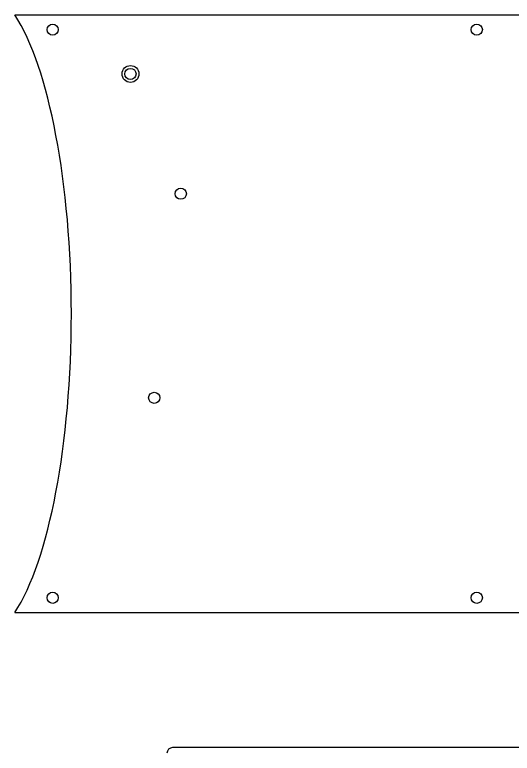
# Model space of a CAD drawing. Header units: millimetres. Extents: x -554 to 554, y -632 to 632.
# Drawn here: x -532.9 to -444, y -122.8 to 9.2 of the extents above; entities that cross this region are included whole.
import ezdxf

# ---------------------------------------------------------------- set-up
doc = ezdxf.new("R2010")
doc.units = ezdxf.units.MM
doc.layers.get('0').update_dxf_attribs({"lineweight": 25, "true_color": 0xffffff})
doc.layers.add('brass', color=7, linetype='Continuous', lineweight=25, true_color=0x000000)

msp = doc.modelspace()

# ---------------------------------------------------------------- linework, layer by layer
for p, q in [((-532.95, 9.22), (-184.52, 9.22)), ((-532.95, -97.7), (-184.52, -97.7))]:
    msp.add_line(p, q)
for centre, radius in [((-526.17, 6.56), 1), ((-450.34, 6.56), 1), ((-512.26, -1.36), 1.51), ((-512.26, -1.36), 1), ((-503.26, -22.78), 1), ((-508.01, -59.28), 1), ((-526.17, -95.04), 1), ((-450.34, -95.04), 1)]:
    msp.add_circle(centre, radius)
msp.add_ellipse((-539.83, -44.24), major_axis=(0, 58.46), ratio=0.29078, start_param=3.558177, end_param=5.866601)
at = {"layer": 'brass'}
msp.add_line((-200.92, -121.84), (-504.73, -121.84), dxfattribs=at)
msp.add_arc((-504.73, -122.84), 1, 90, 180, dxfattribs=at)

doc.saveas('drawing.dxf')
